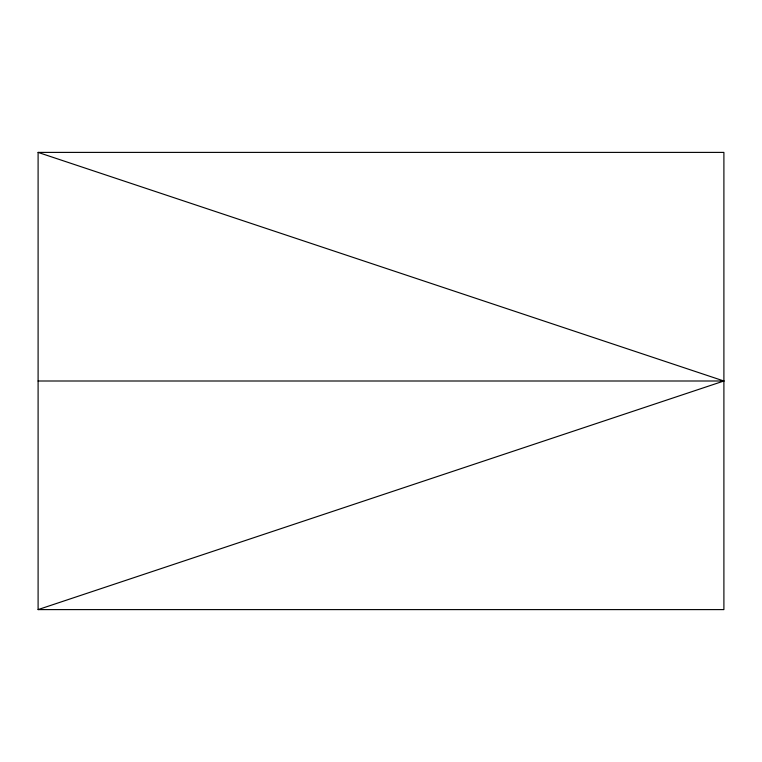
<?xml version="1.0" encoding="UTF-8"?>
<svg xmlns="http://www.w3.org/2000/svg" width="762" height="762" viewBox="0 0 762 762"><rect width="100%" height="100%" fill="white"/><g stroke="black" fill="none" stroke-linecap="round" stroke-linejoin="round"><path stroke-width="1.14" d="M38.1 609.6L723.9 381L38.1 152.4L38.1 609.6L723.9 609.6L723.9 152.4L38.1 152.4M38.1 381L723.9 381"/></g></svg>
